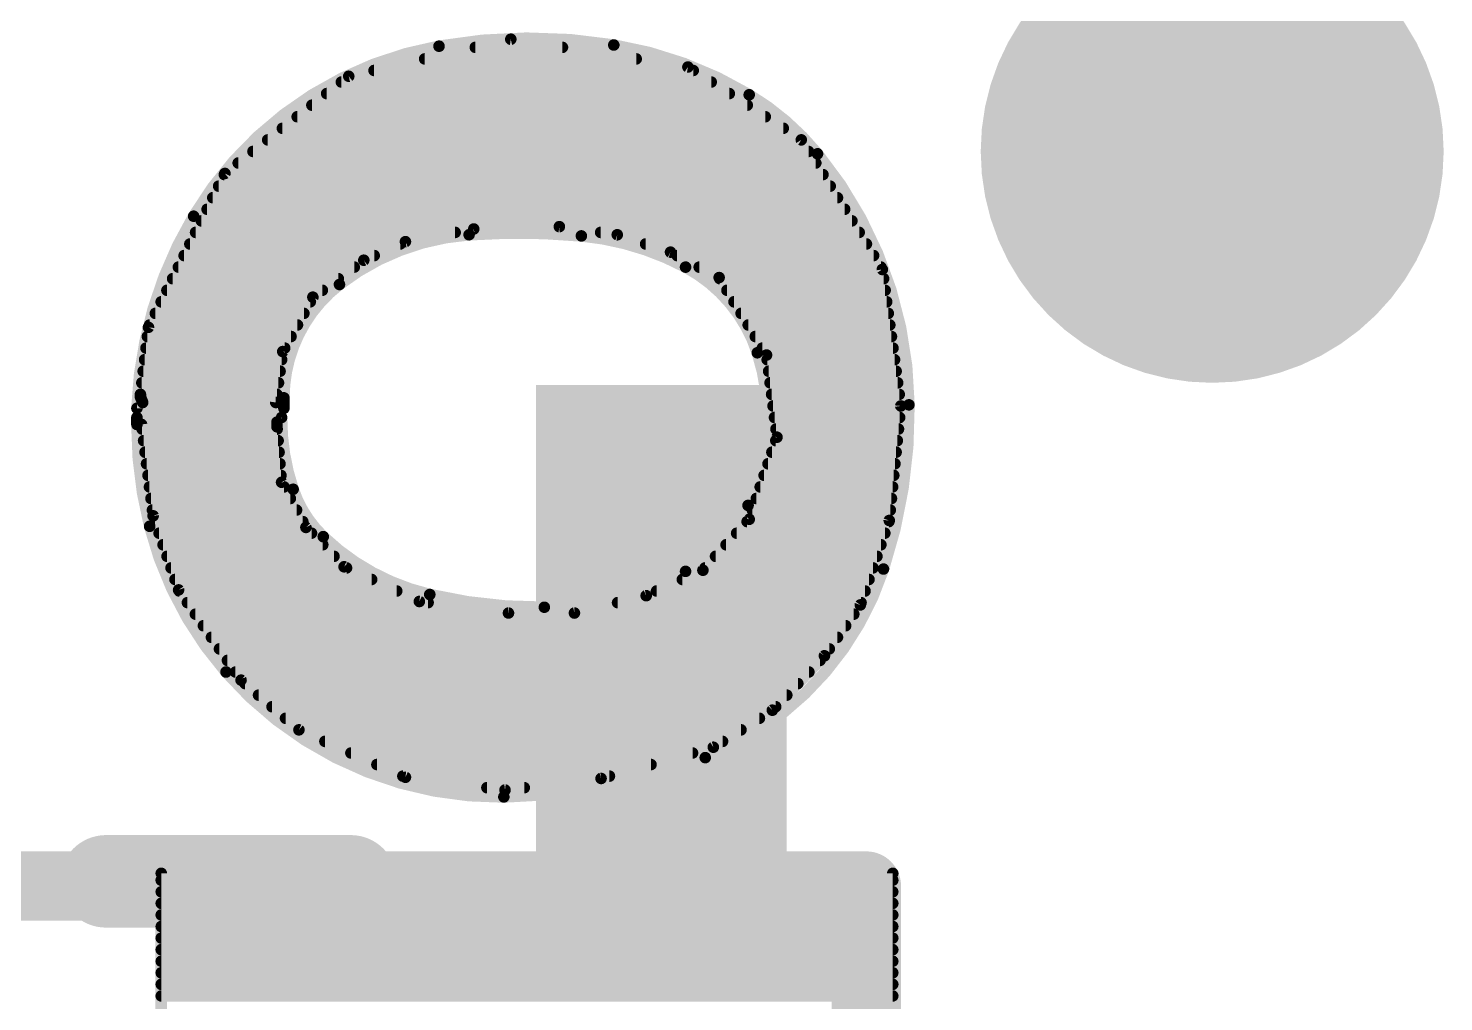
# Model space of a CAD drawing. Extents: x -0.1 to 44.5, y -0.1 to 35.7.
# Drawn here: x 31.311 to 34.417, y 10.706 to 12.843 of the extents above; entities that cross this region are included whole.
import ezdxf

# ---------------------------------------------------------------- set-up
doc = ezdxf.new("R2010")
doc.units = 0
for name, color, linetype in [('1', 12, 'CONTINUOUS'), ('18', 110, 'CONTINUOUS'), ('21', 41, 'CONTINUOUS'), ('22', 40, 'CONTINUOUS'), ('51', 53, 'CONTINUOUS')]:
    doc.layers.add(name, color=color, linetype=linetype)

# ---------------------------------------------------------------- blocks, each defined once
blk = doc.blocks.new('RECT')
blk.add_solid([(-0.5, -0.5), (0.5, -0.5), (-0.5, 0.5), (0.5, 0.5)])
blk = doc.blocks.new('ROUNDV')
at = {"const_width": 0.5}
blk.add_lwpolyline([(0, -0.25, 1), (0, 0.25, 1), (0, -0.25)], format="xyb", dxfattribs=at)

msp = doc.modelspace()

# ---------------------------------------------------------------- linework, layer by layer
at = {"layer": '21', "const_width": 0.2032}
msp.add_lwpolyline([(31.4816, 10.9704), (32.0184, 10.9704)], dxfattribs=at)
at = {"layer": '21', "const_width": 0.1016}
for points in [[(31.4816, 11.0212, 1), (31.4816, 10.9196)], [(32.0184, 10.9196, 1), (32.0184, 11.0212)]]:
    msp.add_lwpolyline(points, format="xyb", dxfattribs=at)
at = {"layer": '22', "const_width": 0.0254}
for points in [[(32.3698, 12.8194), (32.0142, 12.7381)], [(32.7584, 12.7584), (32.3698, 12.8194)], [(32.2919, 12.8016), (32.4832, 12.8016)], [(32.1808, 12.7762), (32.645, 12.7762)], [(33.0073, 12.5984), (32.7584, 12.7584)], [(32.0142, 12.7381), (31.7424, 12.5247)], [(31.998, 12.7254), (32.8097, 12.7254)], [(32.0697, 12.7508), (32.7702, 12.7508)], [(31.9657, 12.7), (32.8493, 12.7)], [(31.9333, 12.6746), (32.8888, 12.6746)], [(31.901, 12.6492), (32.9283, 12.6492)], [(31.8363, 12.5984), (33.0073, 12.5984)], [(31.8686, 12.6238), (32.9678, 12.6238)], [(33.1851, 12.3139), (33.0073, 12.5984)], [(31.8039, 12.573), (33.0232, 12.573)], [(31.7716, 12.5476), (33.0391, 12.5476)], [(31.7424, 12.5247), (31.5747, 12.1869)], [(31.7412, 12.5222), (33.0549, 12.5222)], [(31.7286, 12.4968), (33.0708, 12.4968)], [(31.7033, 12.446), (33.1025, 12.446)], [(31.7159, 12.4714), (33.0867, 12.4714)], [(31.6907, 12.4206), (33.1184, 12.4206)], [(31.6781, 12.3952), (32.2477, 12.3952)], [(32.1386, 12.3749), (32.2885, 12.4028)], [(32.2885, 12.4028), (32.4764, 12.4079)], [(32.4764, 12.4079), (32.6034, 12.3901)], [(32.567, 12.3952), (33.1343, 12.3952)], [(32.6034, 12.3901), (32.7203, 12.352)], [(31.6655, 12.3698), (32.1271, 12.3698)], [(32.0472, 12.3342), (32.1386, 12.3749)], [(32.6657, 12.3698), (33.1502, 12.3698)], [(32.7203, 12.352), (32.827, 12.2961)], [(31.6403, 12.319), (32.0263, 12.319)], [(31.6529, 12.3444), (32.0701, 12.3444)], [(31.9354, 12.253), (32.0472, 12.3342)], [(32.7348, 12.3444), (33.166, 12.3444)], [(32.7833, 12.319), (33.1819, 12.319)], [(31.6277, 12.2936), (31.9913, 12.2936)], [(32.827, 12.2961), (32.9311, 12.126)], [(32.8285, 12.2936), (33.1879, 12.2936)], [(33.2257, 12.0142), (33.1851, 12.3139)], [(31.6151, 12.2682), (31.9563, 12.2682)], [(32.8441, 12.2682), (33.1913, 12.2682)], [(31.6025, 12.2428), (31.9298, 12.2428)], [(31.8694, 12.1336), (31.9354, 12.253)], [(32.8596, 12.2428), (33.1947, 12.2428)], [(31.5898, 12.2174), (31.9157, 12.2174)], [(32.8752, 12.2174), (33.1982, 12.2174)], [(31.5747, 12.1869), (31.557, 12.0396)], [(31.5723, 12.1666), (31.8876, 12.1666)], [(31.5772, 12.192), (31.9017, 12.192)], [(32.8907, 12.192), (33.2016, 12.192)], [(32.9063, 12.1666), (33.2051, 12.1666)], [(31.5692, 12.1412), (31.8736, 12.1412)], [(31.8541, 12.0218), (31.8694, 12.1336)], [(32.9218, 12.1412), (33.2085, 12.1412)], [(31.5662, 12.1158), (31.867, 12.1158)], [(32.9311, 12.126), (32.954, 11.9456)], [(32.9324, 12.1158), (33.2119, 12.1158)], [(31.5631, 12.0904), (31.8635, 12.0904)], [(32.9356, 12.0904), (33.2154, 12.0904)], [(31.557, 12.0396), (31.557, 12.0345)], [(31.557, 12.0396), (31.8565, 12.0396)], [(31.5601, 12.065), (31.86, 12.065)], [(32.9388, 12.065), (33.2188, 12.065)], [(32.9421, 12.0396), (33.2223, 12.0396)], [(31.5493, 12.0091), (31.8719, 12.0091)], [(31.557, 12.0345), (31.562, 12.0218)], [(31.562, 12.0218), (31.8541, 12.0218)], [(31.8719, 12.0091), (31.8719, 12.032)], [(32.9453, 12.0142), (33.2257, 12.0142)], [(33.2003, 11.7627), (33.2257, 12.0142)], [(31.8668, 11.9888), (31.5493, 11.9888)], [(31.5493, 11.9888), (31.5493, 11.9736)], [(31.8567, 11.9786), (31.5595, 11.9736)], [(31.8567, 11.9685), (31.8567, 11.9786)], [(32.9485, 11.9888), (33.2231, 11.9888)], [(31.5595, 11.9736), (31.5849, 11.7729)], [(31.5608, 11.9634), (31.8571, 11.9634)], [(31.8668, 11.8466), (31.8567, 11.9685)], [(32.954, 11.9456), (32.893, 11.7653)], [(32.9517, 11.9634), (33.2206, 11.9634)], [(31.564, 11.938), (31.8592, 11.938)], [(32.9514, 11.938), (33.218, 11.938)], [(31.5672, 11.9126), (31.8613, 11.9126)], [(31.5704, 11.8872), (31.8634, 11.8872)], [(32.9342, 11.8872), (33.2129, 11.8872)], [(32.9428, 11.9126), (33.2154, 11.9126)], [(31.5736, 11.8618), (31.8655, 11.8618)], [(32.9257, 11.8618), (33.2103, 11.8618)], [(31.5769, 11.8364), (31.8723, 11.8364)], [(31.9202, 11.7475), (31.8668, 11.8466)], [(32.9171, 11.8364), (33.2077, 11.8364)], [(31.5801, 11.811), (31.886, 11.811)], [(32.9085, 11.811), (33.2052, 11.811)], [(31.5833, 11.7856), (31.8997, 11.7856)], [(31.5849, 11.7729), (31.6408, 11.6103)], [(31.5893, 11.7602), (31.9134, 11.7602)], [(32.893, 11.7653), (32.7914, 11.6535)], [(32.8884, 11.7602), (33.1994, 11.7602)], [(32.8999, 11.7856), (33.2026, 11.7856)], [(33.1368, 11.5773), (33.2003, 11.7627)], [(31.598, 11.7348), (31.9325, 11.7348)], [(32.004, 11.6611), (31.9202, 11.7475)], [(32.8653, 11.7348), (33.1907, 11.7348)], [(31.6067, 11.7094), (31.9572, 11.7094)], [(32.8422, 11.7094), (33.182, 11.7094)], [(31.6155, 11.684), (31.9818, 11.684)], [(32.8191, 11.684), (33.1733, 11.684)], [(31.6242, 11.6586), (32.0094, 11.6586)], [(32.1691, 11.5849), (32.004, 11.6611)], [(32.7914, 11.6535), (32.6669, 11.5976)], [(32.796, 11.6586), (33.1646, 11.6586)], [(31.6329, 11.6332), (32.0645, 11.6332)], [(31.6408, 11.6103), (31.7779, 11.4122)], [(31.6425, 11.6078), (32.1195, 11.6078)], [(32.6896, 11.6078), (33.1472, 11.6078)], [(32.7462, 11.6332), (33.1559, 11.6332)], [(31.6601, 11.5824), (32.1884, 11.5824)], [(32.3647, 11.5595), (32.1691, 11.5849)], [(32.6669, 11.5976), (32.5095, 11.5595)], [(32.6041, 11.5824), (33.1385, 11.5824)], [(33.0581, 11.4656), (33.1368, 11.5773)], [(31.6777, 11.557), (33.1225, 11.557)], [(32.5095, 11.5595), (32.3647, 11.5595)], [(31.6953, 11.5316), (33.1046, 11.5316)], [(31.7128, 11.5062), (33.0867, 11.5062)], [(31.7304, 11.4808), (33.0688, 11.4808)], [(31.748, 11.4554), (33.0483, 11.4554)], [(32.9438, 11.3462), (33.0581, 11.4656)], [(31.7656, 11.43), (33.024, 11.43)], [(31.7779, 11.4122), (31.9049, 11.303)], [(31.7867, 11.4046), (32.9997, 11.4046)], [(31.8163, 11.3792), (32.9754, 11.3792)], [(31.8458, 11.3538), (32.9511, 11.3538)], [(31.8754, 11.3284), (32.9154, 11.3284)], [(32.8143, 11.2649), (32.9438, 11.3462)], [(31.9049, 11.303), (32.1386, 11.1989)], [(31.9049, 11.303), (32.875, 11.303)], [(31.9619, 11.2776), (32.8345, 11.2776)], [(32.5679, 11.1963), (32.8143, 11.2649)], [(32.0189, 11.2522), (32.7687, 11.2522)], [(32.076, 11.2268), (32.6775, 11.2268)], [(32.133, 11.2014), (32.5862, 11.2014)], [(32.1386, 11.1989), (32.3571, 11.1709)], [(32.3173, 11.176), (32.3994, 11.176)], [(32.3571, 11.1709), (32.5679, 11.1963)], [(33.208, 10.988), (31.6027, 10.988)], [(31.6027, 10.988), (31.6027, 10.5893)], [(33.208, 10.5562), (33.208, 10.988)], [(31.6027, 10.9728), (33.208, 10.9728)], [(31.6027, 10.9474), (33.208, 10.9474)], [(31.6027, 10.922), (33.208, 10.922)], [(31.6027, 10.8966), (33.208, 10.8966)], [(31.6027, 10.8712), (33.208, 10.8712)], [(31.6027, 10.8458), (33.208, 10.8458)], [(31.6027, 10.8204), (33.208, 10.8204)], [(31.6027, 10.795), (33.208, 10.795)], [(31.6027, 10.7696), (33.208, 10.7696)], [(31.6027, 10.7442), (33.208, 10.7442)], [(31.6027, 10.7188), (33.208, 10.7188)]]:
    msp.add_lwpolyline(points, dxfattribs=at)
at = {"layer": '22'}
for points, const_width in [([(32.5958, 12.8067, 0.0851), (32.2123, 12.8041)], 0.0254), ([(32.3708, 12.8257, 1), (32.3688, 12.8131)], 0.0127), ([(32.3712, 12.8132, 1), (32.3684, 12.8256)], 0.0127), ([(32.2123, 12.8041, 0.2183), (31.6738, 12.4308)], 0.0254), ([(32.2112, 12.8104, 1), (32.2134, 12.7978)], 0.0127), ([(32.2134, 12.7978, 1), (32.2112, 12.8104)], 0.0127), ([(32.2919, 12.8079, 1), (32.2919, 12.7953)], 0.0127), ([(32.4832, 12.7953, 1), (32.4832, 12.8079)], 0.0127), ([(32.893, 12.6975, 0.0949), (32.5958, 12.8067)], 0.0254), ([(32.5968, 12.813, 1), (32.5948, 12.8004)], 0.0127), ([(32.5948, 12.8004, 1), (32.5968, 12.813)], 0.0127), ([(32.1808, 12.7826, 1), (32.1808, 12.7699)], 0.0127), ([(32.645, 12.7699, 1), (32.645, 12.7826)], 0.0127), ([(32.7618, 12.7637, 1), (32.755, 12.7531)], 0.0127), ([(32.7574, 12.7521, 1), (32.7594, 12.7647)], 0.0127), ([(31.998, 12.7317, 1), (31.998, 12.7191)], 0.0127), ([(32.0128, 12.7443, 1), (32.0156, 12.7319)], 0.0127), ([(32.0181, 12.7331, 1), (32.0103, 12.7431)], 0.0127), ([(32.0697, 12.7571, 1), (32.0697, 12.7445)], 0.0127), ([(32.7702, 12.7445, 1), (32.7702, 12.7571)], 0.0127), ([(32.8097, 12.7191, 1), (32.8097, 12.7317)], 0.0127), ([(31.9657, 12.7064, 1), (31.9657, 12.6937)], 0.0127), ([(32.8493, 12.6937, 1), (32.8493, 12.7064)], 0.0127), ([(33.0429, 12.5679, 0.0859), (32.893, 12.6975)], 0.0254), ([(32.8963, 12.7029, 1), (32.8897, 12.6921)], 0.0127), ([(32.8897, 12.6921, 1), (32.8963, 12.7029)], 0.0127), ([(31.9333, 12.6809, 1), (31.9333, 12.6683)], 0.0127), ([(32.8888, 12.6683, 1), (32.8888, 12.6809)], 0.0127), ([(31.901, 12.6555, 1), (31.901, 12.6429)], 0.0127), ([(32.9283, 12.6429, 1), (32.9283, 12.6555)], 0.0127), ([(31.8363, 12.6047, 1), (31.8363, 12.5921)], 0.0127), ([(31.8686, 12.6302, 1), (31.8686, 12.6175)], 0.0127), ([(32.9678, 12.6175, 1), (32.9678, 12.6302)], 0.0127), ([(33.0127, 12.6018, 1), (33.0019, 12.595)], 0.0127), ([(33.0073, 12.5921, 1), (33.0073, 12.6047)], 0.0127), ([(31.8039, 12.5793, 1), (31.8039, 12.5667)], 0.0127), ([(33.0039, 12.5931, 1), (33.0107, 12.6037)], 0.0127), ([(33.0232, 12.5667, 1), (33.0232, 12.5793)], 0.0127), ([(33.2435, 12.0167, 0.1703), (33.0429, 12.5679)], 0.0254), ([(33.0478, 12.5719, 1), (33.038, 12.5639)], 0.0127), ([(31.7716, 12.554, 1), (31.7716, 12.5413)], 0.0127), ([(33.038, 12.5639, 1), (33.0478, 12.5719)], 0.0127), ([(33.0391, 12.5413, 1), (33.0391, 12.554)], 0.0127), ([(31.7412, 12.5285, 1), (31.7412, 12.5159)], 0.0127), ([(31.7385, 12.5297, 1), (31.7463, 12.5197)], 0.0127), ([(31.7481, 12.5219, 1), (31.7367, 12.5275)], 0.0127), ([(33.0549, 12.5159, 1), (33.0549, 12.5285)], 0.0127), ([(31.7286, 12.5031, 1), (31.7286, 12.4905)], 0.0127), ([(33.0708, 12.4905, 1), (33.0708, 12.5031)], 0.0127), ([(31.7033, 12.4523, 1), (31.7033, 12.4397)], 0.0127), ([(31.7159, 12.4778, 1), (31.7159, 12.4651)], 0.0127), ([(33.0867, 12.4651, 1), (33.0867, 12.4778)], 0.0127), ([(33.1025, 12.4397, 1), (33.1025, 12.4523)], 0.0127), ([(31.6738, 12.4308, 0.1246), (31.5493, 12.0091)], 0.0254), ([(31.6683, 12.434, 1), (31.6793, 12.4276)], 0.0127), ([(31.6793, 12.4276, 1), (31.6683, 12.434)], 0.0127), ([(31.6907, 12.4269, 1), (31.6907, 12.4143)], 0.0127), ([(33.1184, 12.4143, 1), (33.1184, 12.4269)], 0.0127), ([(31.6781, 12.4016, 1), (31.6781, 12.3889)], 0.0127), ([(32.2783, 12.3901, 0.1478), (31.9938, 12.2809)], 0.0254), ([(32.2477, 12.3889, 1), (32.2477, 12.4016)], 0.0127), ([(32.5247, 12.3876, 0.0416), (32.2783, 12.3901)], 0.0254), ([(32.2778, 12.3964, 1), (32.2788, 12.3838)], 0.0127), ([(32.2788, 12.3838, 1), (32.2778, 12.3964)], 0.0127), ([(32.2883, 12.4091, 1), (32.2887, 12.3965)], 0.0127), ([(32.2897, 12.3966, 1), (32.2873, 12.409)], 0.0127), ([(32.4773, 12.4142, 1), (32.4755, 12.4016)], 0.0127), ([(32.4766, 12.4016, 1), (32.4762, 12.4142)], 0.0127), ([(32.7533, 12.319, 0.0995), (32.5247, 12.3876)], 0.0254), ([(32.5253, 12.3939, 1), (32.5241, 12.3813)], 0.0127), ([(32.5241, 12.3813, 1), (32.5253, 12.3939)], 0.0127), ([(32.567, 12.4016, 1), (32.567, 12.3889)], 0.0127), ([(32.6054, 12.3961, 1), (32.6014, 12.3841)], 0.0127), ([(32.6025, 12.3838, 1), (32.6043, 12.3964)], 0.0127), ([(33.1343, 12.3889, 1), (33.1343, 12.4016)], 0.0127), ([(31.6655, 12.3762, 1), (31.6655, 12.3635)], 0.0127), ([(32.1271, 12.3635, 1), (32.1271, 12.3762)], 0.0127), ([(32.1374, 12.3811, 1), (32.1398, 12.3687)], 0.0127), ([(32.1412, 12.3691, 1), (32.136, 12.3807)], 0.0127), ([(32.6657, 12.3762, 1), (32.6657, 12.3635)], 0.0127), ([(32.7232, 12.3576, 1), (32.7174, 12.3464)], 0.0127), ([(32.7183, 12.346, 1), (32.7223, 12.358)], 0.0127), ([(33.1502, 12.3635, 1), (33.1502, 12.3762)], 0.0127), ([(31.6403, 12.3254, 1), (31.6403, 12.3127)], 0.0127), ([(31.6529, 12.3507, 1), (31.6529, 12.3381)], 0.0127), ([(32.0263, 12.3127, 1), (32.0263, 12.3254)], 0.0127), ([(32.0446, 12.34, 1), (32.0498, 12.3284)], 0.0127), ([(32.0509, 12.3291, 1), (32.0435, 12.3393)], 0.0127), ([(32.0701, 12.3381, 1), (32.0701, 12.3507)], 0.0127), ([(32.7348, 12.3507, 1), (32.7348, 12.3381)], 0.0127), ([(32.9108, 12.131, 0.1942), (32.7533, 12.319)], 0.0254), ([(32.7563, 12.3246, 1), (32.7503, 12.3134)], 0.0127), ([(32.7503, 12.3134, 1), (32.7563, 12.3246)], 0.0127), ([(32.7833, 12.3254, 1), (32.7833, 12.3127)], 0.0127), ([(33.166, 12.3381, 1), (33.166, 12.3507)], 0.0127), ([(33.1819, 12.3127, 1), (33.1819, 12.3254)], 0.0127), ([(31.6277, 12.3, 1), (31.6277, 12.2873)], 0.0127), ([(31.9913, 12.2873, 1), (31.9913, 12.3)], 0.0127), ([(32.8324, 12.2994, 1), (32.8216, 12.2928)], 0.0127), ([(32.8285, 12.3, 1), (32.8285, 12.2873)], 0.0127), ([(32.8241, 12.2905, 1), (32.8299, 12.3017)], 0.0127), ([(33.1914, 12.3148, 1), (33.1788, 12.313)], 0.0127), ([(33.1797, 12.3105, 1), (33.1905, 12.3173)], 0.0127), ([(33.1879, 12.2873, 1), (33.1879, 12.3)], 0.0127), ([(31.6151, 12.2745, 1), (31.6151, 12.2619)], 0.0127), ([(31.9938, 12.2809, 0.2316), (31.8719, 12.032)], 0.0254), ([(31.9563, 12.2619, 1), (31.9563, 12.2745)], 0.0127), ([(31.9899, 12.2859, 1), (31.9977, 12.2759)], 0.0127), ([(31.9977, 12.2759, 1), (31.9899, 12.2859)], 0.0127), ([(32.8441, 12.2745, 1), (32.8441, 12.2619)], 0.0127), ([(33.1913, 12.2619, 1), (33.1913, 12.2745)], 0.0127), ([(31.6025, 12.2492, 1), (31.6025, 12.2365)], 0.0127), ([(31.9317, 12.2581, 1), (31.9391, 12.2479)], 0.0127), ([(31.941, 12.2499, 1), (31.9298, 12.2561)], 0.0127), ([(31.9298, 12.2365, 1), (31.9298, 12.2492)], 0.0127), ([(32.8596, 12.2492, 1), (32.8596, 12.2365)], 0.0127), ([(33.1947, 12.2365, 1), (33.1947, 12.2492)], 0.0127), ([(31.5898, 12.2238, 1), (31.5898, 12.2111)], 0.0127), ([(31.9157, 12.2111, 1), (31.9157, 12.2238)], 0.0127), ([(32.8752, 12.2238, 1), (32.8752, 12.2111)], 0.0127), ([(33.1982, 12.2111, 1), (33.1982, 12.2238)], 0.0127), ([(31.5723, 12.173, 1), (31.5723, 12.1603)], 0.0127), ([(31.581, 12.1861, 1), (31.5684, 12.1877)], 0.0127), ([(31.569, 12.1897, 1), (31.5804, 12.1841)], 0.0127), ([(31.5772, 12.1983, 1), (31.5772, 12.1857)], 0.0127), ([(31.8876, 12.1603, 1), (31.8876, 12.173)], 0.0127), ([(31.9017, 12.1857, 1), (31.9017, 12.1983)], 0.0127), ([(32.8907, 12.1983, 1), (32.8907, 12.1857)], 0.0127), ([(32.9063, 12.173, 1), (32.9063, 12.1603)], 0.0127), ([(33.2016, 12.1857, 1), (33.2016, 12.1983)], 0.0127), ([(33.2051, 12.1603, 1), (33.2051, 12.173)], 0.0127), ([(31.5692, 12.1476, 1), (31.5692, 12.1349)], 0.0127), ([(31.8757, 12.1327, 1), (31.8631, 12.1345)], 0.0127), ([(31.8736, 12.1349, 1), (31.8736, 12.1476)], 0.0127), ([(32.9218, 12.1476, 1), (32.9218, 12.1349)], 0.0127), ([(33.2085, 12.1349, 1), (33.2085, 12.1476)], 0.0127), ([(31.5662, 12.1221, 1), (31.5662, 12.1095)], 0.0127), ([(31.8638, 12.1367, 1), (31.875, 12.1305)], 0.0127), ([(31.867, 12.1095, 1), (31.867, 12.1221)], 0.0127), ([(32.8905, 11.7958, 0.1897), (32.9108, 12.131)], 0.0254), ([(32.9168, 12.133, 1), (32.9048, 12.129)], 0.0127), ([(32.9048, 12.129, 1), (32.9168, 12.133)], 0.0127), ([(32.9374, 12.1268, 1), (32.9248, 12.1252)], 0.0127), ([(32.9257, 12.1227, 1), (32.9365, 12.1293)], 0.0127), ([(32.9324, 12.1221, 1), (32.9324, 12.1095)], 0.0127), ([(33.2119, 12.1095, 1), (33.2119, 12.1221)], 0.0127), ([(31.5631, 12.0968, 1), (31.5631, 12.0841)], 0.0127), ([(31.8635, 12.0841, 1), (31.8635, 12.0968)], 0.0127), ([(32.9356, 12.0968, 1), (32.9356, 12.0841)], 0.0127), ([(33.2154, 12.0841, 1), (33.2154, 12.0968)], 0.0127), ([(31.5634, 12.0396, 1), (31.5507, 12.0396)], 0.0127), ([(31.557, 12.0459, 1), (31.557, 12.0333)], 0.0127), ([(31.5601, 12.0714, 1), (31.5601, 12.0587)], 0.0127), ([(31.8565, 12.0333, 1), (31.8565, 12.0459)], 0.0127), ([(31.86, 12.0587, 1), (31.86, 12.0714)], 0.0127), ([(32.9388, 12.0714, 1), (32.9388, 12.0587)], 0.0127), ([(32.9421, 12.0459, 1), (32.9421, 12.0333)], 0.0127), ([(33.2188, 12.0587, 1), (33.2188, 12.0714)], 0.0127), ([(33.2223, 12.0333, 1), (33.2223, 12.0459)], 0.0127), ([(31.5493, 12.0154, 1), (31.5493, 12.0028)], 0.0127), ([(31.5629, 12.0368, 1), (31.5511, 12.0322)], 0.0127), ([(31.5507, 12.0404, 1), (31.5633, 12.0388)], 0.0127), ([(31.5507, 12.0345, 1), (31.5634, 12.0345)], 0.0127), ([(31.562, 12.0282, 1), (31.562, 12.0155)], 0.0127), ([(31.5561, 12.0195, 1), (31.5679, 12.0241)], 0.0127), ([(31.8478, 12.0227, 1), (31.8604, 12.0209)], 0.0127), ([(31.8541, 12.0155, 1), (31.8541, 12.0282)], 0.0127), ([(31.8783, 12.032, 1), (31.8655, 12.032)], 0.0127), ([(31.8656, 12.032, 1), (31.8782, 12.032)], 0.0127), ([(31.8719, 12.0028, 1), (31.8719, 12.0154)], 0.0127), ([(32.9453, 12.0206, 1), (32.9453, 12.0079)], 0.0127), ([(33.1876, 11.6561, 0.083), (33.2435, 12.0167)], 0.0254), ([(33.232, 12.0136, 1), (33.2194, 12.0148)], 0.0127), ([(33.2194, 12.0133, 1), (33.232, 12.0151)], 0.0127), ([(33.2257, 12.0079, 1), (33.2257, 12.0206)], 0.0127), ([(33.2498, 12.0168, 1), (33.2372, 12.0166)], 0.0127), ([(33.2372, 12.0166, 1), (33.2498, 12.0168)], 0.0127), ([(31.543, 12.0093, 1), (31.5556, 12.0089)], 0.0127), ([(31.5493, 11.9952, 1), (31.5493, 11.9825)], 0.0127), ([(31.5557, 11.9888, 1), (31.543, 11.9888)], 0.0127), ([(31.8631, 11.9786, 1), (31.8503, 11.9786)], 0.0127), ([(31.8568, 11.9723, 1), (31.8566, 11.9849)], 0.0127), ([(31.8668, 11.9888, 0.0828), (31.8922, 11.8313)], 0.0254), ([(31.8731, 11.9888, 1), (31.8605, 11.9888)], 0.0127), ([(31.8655, 12.0091, 1), (31.8783, 12.0091)], 0.0127), ([(31.8668, 11.9825, 1), (31.8668, 11.9952)], 0.0127), ([(32.9485, 11.9952, 1), (32.9485, 11.9825)], 0.0127), ([(33.2231, 11.9825, 1), (33.2231, 11.9952)], 0.0127), ([(31.5493, 11.9736, 0.0624), (31.5773, 11.75)], 0.0254), ([(31.5557, 11.9736, 1), (31.543, 11.9736)], 0.0127), ([(31.543, 11.9736, 1), (31.5557, 11.9736)], 0.0127), ([(31.5594, 11.9799, 1), (31.5596, 11.9673)], 0.0127), ([(31.5658, 11.9744, 1), (31.5532, 11.9728)], 0.0127), ([(31.5608, 11.9697, 1), (31.5608, 11.9571)], 0.0127), ([(31.8503, 11.9685, 1), (31.8631, 11.9685)], 0.0127), ([(31.863, 11.969, 1), (31.8504, 11.968)], 0.0127), ([(31.8571, 11.9571, 1), (31.8571, 11.9697)], 0.0127), ([(32.9517, 11.9697, 1), (32.9517, 11.9571)], 0.0127), ([(32.96, 11.9436, 1), (32.948, 11.9476)], 0.0127), ([(33.2206, 11.9571, 1), (33.2206, 11.9697)], 0.0127), ([(31.564, 11.9444, 1), (31.564, 11.9317)], 0.0127), ([(31.8592, 11.9317, 1), (31.8592, 11.9444)], 0.0127), ([(32.9514, 11.9444, 1), (32.9514, 11.9317)], 0.0127), ([(32.9477, 11.9448, 1), (32.9603, 11.9464)], 0.0127), ([(33.218, 11.9317, 1), (33.218, 11.9444)], 0.0127), ([(31.5672, 11.919, 1), (31.5672, 11.9063)], 0.0127), ([(31.5704, 11.8935, 1), (31.5704, 11.8809)], 0.0127), ([(31.8613, 11.9063, 1), (31.8613, 11.919)], 0.0127), ([(31.8634, 11.8809, 1), (31.8634, 11.8935)], 0.0127), ([(32.9342, 11.8935, 1), (32.9342, 11.8809)], 0.0127), ([(32.9428, 11.919, 1), (32.9428, 11.9063)], 0.0127), ([(33.2129, 11.8809, 1), (33.2129, 11.8935)], 0.0127), ([(33.2154, 11.9063, 1), (33.2154, 11.919)], 0.0127), ([(31.5736, 11.8681, 1), (31.5736, 11.8555)], 0.0127), ([(31.8655, 11.8555, 1), (31.8655, 11.8681)], 0.0127), ([(32.9257, 11.8681, 1), (32.9257, 11.8555)], 0.0127), ([(33.2103, 11.8555, 1), (33.2103, 11.8681)], 0.0127), ([(31.5769, 11.8428, 1), (31.5769, 11.8301)], 0.0127), ([(31.8724, 11.8496, 1), (31.8612, 11.8436)], 0.0127), ([(31.8605, 11.8461, 1), (31.8731, 11.8471)], 0.0127), ([(31.8723, 11.8301, 1), (31.8723, 11.8428)], 0.0127), ([(31.8922, 11.8313, 0.1209), (31.9583, 11.7272)], 0.0254), ([(31.8982, 11.8333, 1), (31.8862, 11.8293)], 0.0127), ([(31.8862, 11.8293, 1), (31.8982, 11.8333)], 0.0127), ([(32.9171, 11.8428, 1), (32.9171, 11.8301)], 0.0127), ([(33.2077, 11.8301, 1), (33.2077, 11.8428)], 0.0127), ([(31.5801, 11.8173, 1), (31.5801, 11.8047)], 0.0127), ([(31.886, 11.8047, 1), (31.886, 11.8173)], 0.0127), ([(32.7533, 11.651, 0.1633), (32.8905, 11.7958)], 0.0254), ([(32.8847, 11.7985, 1), (32.8963, 11.7931)], 0.0127), ([(32.8963, 11.7931, 1), (32.8847, 11.7985)], 0.0127), ([(32.9085, 11.8173, 1), (32.9085, 11.8047)], 0.0127), ([(33.2052, 11.8047, 1), (33.2052, 11.8173)], 0.0127), ([(31.5833, 11.7919, 1), (31.5833, 11.7793)], 0.0127), ([(31.5909, 11.775, 1), (31.5789, 11.7708)], 0.0127), ([(31.5786, 11.7721, 1), (31.5912, 11.7737)], 0.0127), ([(31.5893, 11.7666, 1), (31.5893, 11.7539)], 0.0127), ([(31.8997, 11.7793, 1), (31.8997, 11.7919)], 0.0127), ([(31.9134, 11.7539, 1), (31.9134, 11.7666)], 0.0127), ([(32.8884, 11.7666, 1), (32.8884, 11.7539)], 0.0127), ([(32.887, 11.7673, 1), (32.899, 11.7633)], 0.0127), ([(32.8977, 11.761, 1), (32.8883, 11.7696)], 0.0127), ([(32.8999, 11.7919, 1), (32.8999, 11.7793)], 0.0127), ([(33.2063, 11.7606, 1), (33.1943, 11.7648)], 0.0127), ([(33.1994, 11.7539, 1), (33.1994, 11.7666)], 0.0127), ([(33.2026, 11.7793, 1), (33.2026, 11.7919)], 0.0127), ([(31.5835, 11.7516, 1), (31.5711, 11.7484)], 0.0127), ([(31.5773, 11.75, 0.1172), (31.7449, 11.43)], 0.0254), ([(31.5711, 11.7484, 1), (31.5835, 11.7516)], 0.0127), ([(31.598, 11.7411, 1), (31.598, 11.7285)], 0.0127), ([(31.9248, 11.7519, 1), (31.9156, 11.7431)], 0.0127), ([(31.9146, 11.7445, 1), (31.9258, 11.7505)], 0.0127), ([(31.9325, 11.7285, 1), (31.9325, 11.7411)], 0.0127), ([(32.8653, 11.7411, 1), (32.8653, 11.7285)], 0.0127), ([(33.1907, 11.7285, 1), (33.1907, 11.7411)], 0.0127), ([(33.194, 11.7633, 1), (33.2066, 11.7621)], 0.0127), ([(31.6067, 11.7157, 1), (31.6067, 11.7031)], 0.0127), ([(31.9583, 11.7272, 0.1342), (32.192, 11.6002)], 0.0254), ([(31.9627, 11.7318, 1), (31.9539, 11.7226)], 0.0127), ([(31.9539, 11.7226, 1), (31.9627, 11.7318)], 0.0127), ([(31.9572, 11.7031, 1), (31.9572, 11.7157)], 0.0127), ([(32.8422, 11.7157, 1), (32.8422, 11.7031)], 0.0127), ([(33.182, 11.7031, 1), (33.182, 11.7157)], 0.0127), ([(31.6155, 11.6904, 1), (31.6155, 11.6777)], 0.0127), ([(31.9818, 11.6777, 1), (31.9818, 11.6904)], 0.0127), ([(32.8191, 11.6904, 1), (32.8191, 11.6777)], 0.0127), ([(33.1733, 11.6777, 1), (33.1733, 11.6904)], 0.0127), ([(31.6242, 11.6649, 1), (31.6242, 11.6523)], 0.0127), ([(32.0067, 11.6669, 1), (32.0013, 11.6553)], 0.0127), ([(31.9994, 11.6567, 1), (32.0086, 11.6655)], 0.0127), ([(32.0094, 11.6523, 1), (32.0094, 11.6649)], 0.0127), ([(32.4434, 11.5722, 0.1204), (32.7533, 11.651)], 0.0254), ([(32.7503, 11.6566, 1), (32.7563, 11.6454)], 0.0127), ([(32.7563, 11.6454, 1), (32.7503, 11.6566)], 0.0127), ([(32.7867, 11.6578, 1), (32.7961, 11.6492)], 0.0127), ([(32.794, 11.6477, 1), (32.7888, 11.6593)], 0.0127), ([(32.796, 11.6649, 1), (32.796, 11.6523)], 0.0127), ([(32.7965, 11.242, 0.2224), (33.1876, 11.6561)], 0.0254), ([(33.1646, 11.6523, 1), (33.1646, 11.6649)], 0.0127), ([(33.1816, 11.6581, 1), (33.1936, 11.6541)], 0.0127), ([(33.1936, 11.6541, 1), (33.1816, 11.6581)], 0.0127), ([(31.6329, 11.6395, 1), (31.6329, 11.6269)], 0.0127), ([(31.646, 11.6139, 1), (31.6356, 11.6067)], 0.0127), ([(31.6348, 11.6082, 1), (31.6468, 11.6124)], 0.0127), ([(31.6425, 11.6142, 1), (31.6425, 11.6015)], 0.0127), ([(32.0645, 11.6269, 1), (32.0645, 11.6395)], 0.0127), ([(32.1195, 11.6015, 1), (32.1195, 11.6142)], 0.0127), ([(32.6896, 11.6142, 1), (32.6896, 11.6015)], 0.0127), ([(32.7462, 11.6395, 1), (32.7462, 11.6269)], 0.0127), ([(33.1472, 11.6015, 1), (33.1472, 11.6142)], 0.0127), ([(33.1559, 11.6269, 1), (33.1559, 11.6395)], 0.0127), ([(31.6601, 11.5887, 1), (31.6601, 11.5761)], 0.0127), ([(32.1699, 11.5912, 1), (32.1683, 11.5786)], 0.0127), ([(32.1664, 11.5791, 1), (32.1718, 11.5907)], 0.0127), ([(32.192, 11.6002, 0.0602), (32.4434, 11.5722)], 0.0254), ([(32.1935, 11.6064, 1), (32.1905, 11.594)], 0.0127), ([(32.1884, 11.5761, 1), (32.1884, 11.5887)], 0.0127), ([(32.1905, 11.594, 1), (32.1935, 11.6064)], 0.0127), ([(32.6041, 11.5887, 1), (32.6041, 11.5761)], 0.0127), ([(32.6643, 11.6034, 1), (32.6695, 11.5918)], 0.0127), ([(32.6684, 11.5914, 1), (32.6654, 11.6038)], 0.0127), ([(33.1308, 11.5794, 1), (33.1428, 11.5752)], 0.0127), ([(33.142, 11.5736, 1), (33.1316, 11.581)], 0.0127), ([(33.1385, 11.5761, 1), (33.1385, 11.5887)], 0.0127), ([(31.6777, 11.5633, 1), (31.6777, 11.5507)], 0.0127), ([(32.3647, 11.5658, 1), (32.3647, 11.5532)], 0.0127), ([(32.3639, 11.5532, 1), (32.3655, 11.5658)], 0.0127), ([(32.4433, 11.5785, 1), (32.4435, 11.5659)], 0.0127), ([(32.4435, 11.5659, 1), (32.4433, 11.5785)], 0.0127), ([(32.508, 11.5657, 1), (32.511, 11.5533)], 0.0127), ([(32.5095, 11.5532, 1), (32.5095, 11.5658)], 0.0127), ([(33.1225, 11.5507, 1), (33.1225, 11.5633)], 0.0127), ([(31.6953, 11.538, 1), (31.6953, 11.5253)], 0.0127), ([(33.1046, 11.5253, 1), (33.1046, 11.538)], 0.0127), ([(31.7128, 11.5125, 1), (31.7128, 11.4999)], 0.0127), ([(31.7304, 11.4871, 1), (31.7304, 11.4745)], 0.0127), ([(33.0688, 11.4745, 1), (33.0688, 11.4871)], 0.0127), ([(33.0867, 11.4999, 1), (33.0867, 11.5125)], 0.0127), ([(31.748, 11.4618, 1), (31.748, 11.4491)], 0.0127), ([(33.0483, 11.4491, 1), (33.0483, 11.4618)], 0.0127), ([(33.0529, 11.4693, 1), (33.0633, 11.4619)], 0.0127), ([(33.0627, 11.4612, 1), (33.0535, 11.47)], 0.0127), ([(31.7449, 11.43, 0.2195), (32.3545, 11.1557)], 0.0254), ([(31.7497, 11.4342, 1), (31.7401, 11.4258)], 0.0127), ([(31.7401, 11.4258, 1), (31.7497, 11.4342)], 0.0127), ([(31.7656, 11.4363, 1), (31.7656, 11.4237)], 0.0127), ([(33.024, 11.4237, 1), (33.024, 11.4363)], 0.0127), ([(31.782, 11.417, 1), (31.7738, 11.4074)], 0.0127), ([(31.7727, 11.4086, 1), (31.7831, 11.4158)], 0.0127), ([(31.7867, 11.4109, 1), (31.7867, 11.3983)], 0.0127), ([(32.9997, 11.3983, 1), (32.9997, 11.4109)], 0.0127), ([(31.8163, 11.3856, 1), (31.8163, 11.3729)], 0.0127), ([(32.9754, 11.3729, 1), (32.9754, 11.3856)], 0.0127), ([(31.8458, 11.3601, 1), (31.8458, 11.3475)], 0.0127), ([(31.8754, 11.3347, 1), (31.8754, 11.3221)], 0.0127), ([(32.9154, 11.3221, 1), (32.9154, 11.3347)], 0.0127), ([(32.9392, 11.3506, 1), (32.9484, 11.3418)], 0.0127), ([(32.9472, 11.3408, 1), (32.9404, 11.3516)], 0.0127), ([(32.9511, 11.3475, 1), (32.9511, 11.3601)], 0.0127), ([(31.9075, 11.3088, 1), (31.9023, 11.2972)], 0.0127), ([(31.9049, 11.3094, 1), (31.9049, 11.2967)], 0.0127), ([(31.9008, 11.2982, 1), (31.909, 11.3078)], 0.0127), ([(32.875, 11.2967, 1), (32.875, 11.3094)], 0.0127), ([(31.9619, 11.284, 1), (31.9619, 11.2713)], 0.0127), ([(32.8109, 11.2703, 1), (32.8177, 11.2595)], 0.0127), ([(32.816, 11.2588, 1), (32.8126, 11.271)], 0.0127), ([(32.8345, 11.2713, 1), (32.8345, 11.284)], 0.0127), ([(32.0189, 11.2585, 1), (32.0189, 11.2459)], 0.0127), ([(32.3545, 11.1557, 0.092), (32.7965, 11.242)], 0.0254), ([(32.7687, 11.2459, 1), (32.7687, 11.2585)], 0.0127), ([(32.7942, 11.2479, 1), (32.7988, 11.2361)], 0.0127), ([(32.7988, 11.2361, 1), (32.7942, 11.2479)], 0.0127), ([(32.076, 11.2332, 1), (32.076, 11.2205)], 0.0127), ([(32.133, 11.2078, 1), (32.133, 11.1951)], 0.0127), ([(32.5862, 11.1951, 1), (32.5862, 11.2078)], 0.0127), ([(32.6775, 11.2205, 1), (32.6775, 11.2332)], 0.0127), ([(32.1394, 11.2052, 1), (32.1378, 11.1926)], 0.0127), ([(32.136, 11.1931, 1), (32.1412, 11.2047)], 0.0127), ([(32.3173, 11.1823, 1), (32.3173, 11.1697)], 0.0127), ([(32.3563, 11.1772, 1), (32.3579, 11.1646)], 0.0127), ([(32.3563, 11.1646, 1), (32.3579, 11.1772)], 0.0127), ([(32.3994, 11.1697, 1), (32.3994, 11.1823)], 0.0127), ([(32.5662, 11.2024, 1), (32.5696, 11.1902)], 0.0127), ([(32.5687, 11.19, 1), (32.5671, 11.2026)], 0.0127), ([(32.3544, 11.162, 1), (32.3546, 11.1494)], 0.0127), ([(32.3546, 11.1494, 1), (32.3544, 11.162)], 0.0127), ([(31.6027, 10.9944, 1), (31.6027, 10.9817)], 0.0127), ([(31.6091, 10.988, 1), (31.5964, 10.988)], 0.0127), ([(33.2143, 10.988, 1), (33.2017, 10.988)], 0.0127), ([(33.208, 10.9817, 1), (33.208, 10.9944)], 0.0127), ([(31.6027, 10.9792, 1), (31.6027, 10.9665)], 0.0127), ([(33.208, 10.9665, 1), (33.208, 10.9792)], 0.0127), ([(31.6027, 10.9537, 1), (31.6027, 10.9411)], 0.0127), ([(31.6027, 10.9284, 1), (31.6027, 10.9157)], 0.0127), ([(33.208, 10.9411, 1), (33.208, 10.9537)], 0.0127), ([(33.208, 10.9157, 1), (33.208, 10.9284)], 0.0127), ([(31.6027, 10.903, 1), (31.6027, 10.8903)], 0.0127), ([(33.208, 10.8903, 1), (33.208, 10.903)], 0.0127), ([(31.6027, 10.8775, 1), (31.6027, 10.8649)], 0.0127), ([(33.208, 10.8649, 1), (33.208, 10.8775)], 0.0127), ([(31.6027, 10.8521, 1), (31.6027, 10.8395)], 0.0127), ([(33.208, 10.8395, 1), (33.208, 10.8521)], 0.0127), ([(31.6027, 10.8268, 1), (31.6027, 10.8141)], 0.0127), ([(33.208, 10.8141, 1), (33.208, 10.8268)], 0.0127), ([(31.6027, 10.8013, 1), (31.6027, 10.7887)], 0.0127), ([(31.6027, 10.7759, 1), (31.6027, 10.7633)], 0.0127), ([(33.208, 10.7887, 1), (33.208, 10.8013)], 0.0127), ([(33.208, 10.7633, 1), (33.208, 10.7759)], 0.0127), ([(31.6027, 10.7506, 1), (31.6027, 10.7379)], 0.0127), ([(33.208, 10.7379, 1), (33.208, 10.7506)], 0.0127), ([(31.6027, 10.7251, 1), (31.6027, 10.7125)], 0.0127), ([(33.208, 10.7125, 1), (33.208, 10.7251)], 0.0127)]:
    msp.add_lwpolyline(points, format="xyb", dxfattribs=dict(at, const_width=const_width))
at = {"layer": '51', "const_width": 0.1524}
for points in [[(30.35, 10.96), (33.15, 10.96)], [(33.15, 10.96), (33.15, 9.36)]]:
    msp.add_lwpolyline(points, dxfattribs=at)
at = {"layer": '51', "const_width": 0.0762}
for points in [[(33.1881, 10.96, 1), (33.1119, 10.96)], [(33.15, 10.9219, 1), (33.15, 10.9981)]]:
    msp.add_lwpolyline(points, format="xyb", dxfattribs=at)

# ---------------------------------------------------------------- block references
at = {"layer": '1', "xscale": 0.55, "yscale": 1.2}
msp.add_blockref('RECT', (32.7, 11.4601), dxfattribs=at)
at = {"layer": '18', "xscale": 1.016, "yscale": 1.016}
msp.add_blockref('ROUNDV', (33.909, 12.573), dxfattribs=at)
msp.add_blockref('ROUNDV', (33.909, 12.573), dxfattribs=at)
at = {"layer": '51', "xscale": 0.5, "yscale": 0.65}
msp.add_blockref('RECT', (32.7, 11.335), dxfattribs=at)

doc.saveas('drawing.dxf')
